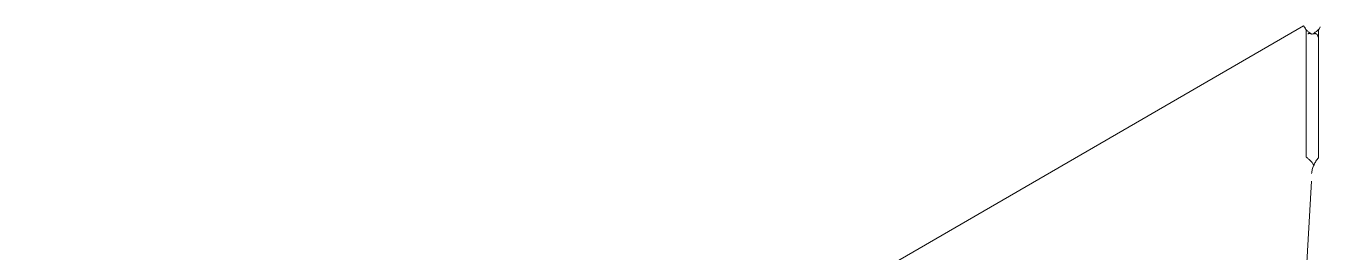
# Model space of a CAD drawing. Header units: inches. Extents: x 7 to 162, y -1 to 92.
# Drawn here: x 139.29 to 150.59, y 75.56 to 77.53 of the extents above; entities that cross this region are included whole.
import ezdxf

# ---------------------------------------------------------------- set-up
doc = ezdxf.new("R2010")
doc.units = ezdxf.units.IN
doc.layers.add('ZANO_R', color=7, linetype='Continuous', lineweight=0)

msp = doc.modelspace()

# ---------------------------------------------------------------- linework, layer by layer
at = {"layer": 'ZANO_R'}
for p, q in [((139.28658, 71.09206), (150.44405, 77.53383)), ((150.44405, 77.53383), (150.44758, 77.53213)), ((150.44846, 77.53122), (150.44758, 77.53212)), ((150.44931, 77.53029), (150.44846, 77.53122)), ((150.45014, 77.52932), (150.44931, 77.53029)), ((150.45093, 77.52834), (150.45014, 77.52932)), ((150.45169, 77.52733), (150.45093, 77.52834)), ((150.45241, 77.52629), (150.45169, 77.52733)), ((150.45241, 77.52629), (150.45456, 77.52305)), ((150.45456, 77.52305), (150.4566, 77.51974)), ((150.4566, 77.51974), (150.45853, 77.51637)), ((150.45853, 77.51637), (150.46034, 77.51293)), ((150.46295, 77.50765), (150.46034, 77.51293)), ((150.46541, 77.50229), (150.46295, 77.50765)), ((150.46529, 77.50257), (150.46923, 77.49855)), ((150.46772, 77.49688), (150.46541, 77.50229)), ((150.46772, 76.39052), (150.46772, 77.49688)), ((150.46923, 77.49855), (150.47329, 77.49467)), ((150.47329, 77.49467), (150.47748, 77.49091)), ((150.47748, 77.49091), (150.48178, 77.48729)), ((150.48178, 77.48729), (150.4862, 77.48381)), ((150.48344, 77.46561), (150.48525, 77.46607)), ((150.48525, 77.46607), (150.48707, 77.46647)), ((150.4862, 77.48381), (150.49072, 77.48048)), ((150.48707, 77.46647), (150.48891, 77.46681)), ((150.48891, 77.46681), (150.49076, 77.46708)), ((150.49072, 77.48048), (150.49535, 77.47729)), ((150.49076, 77.46708), (150.49261, 77.46729)), ((150.49261, 77.46729), (150.49447, 77.46744)), ((150.49447, 77.46744), (150.49634, 77.46751)), ((150.49535, 77.47729), (150.50008, 77.47425)), ((150.49634, 77.46751), (150.49821, 77.46753)), ((150.49821, 77.46753), (150.50007, 77.46748)), ((150.50007, 77.46748), (150.50194, 77.46736)), ((150.50008, 77.47425), (150.50491, 77.47136)), ((150.50194, 77.46736), (150.5038, 77.46718)), ((150.5038, 77.46718), (150.50565, 77.46693)), ((150.51992, 77.46269), (150.50491, 77.47136)), ((150.50565, 77.46693), (150.50749, 77.46662)), ((150.50749, 77.46662), (150.50932, 77.46625)), ((150.50932, 77.46625), (150.51113, 77.46581)), ((150.51113, 77.46581), (150.51293, 77.46531)), ((150.51293, 77.46531), (150.51471, 77.46475)), ((150.51471, 77.46475), (150.51647, 77.46412)), ((150.51647, 77.46412), (150.51821, 77.46344)), ((150.51821, 77.46344), (150.51992, 77.46269)), ((150.51987, 77.46185), (150.52679, 77.46378)), ((150.51987, 77.46185), (150.51992, 77.46269)), ((150.52747, 77.46647), (150.51991, 77.46272)), ((150.52679, 77.46378), (150.53027, 77.46465)), ((150.52747, 77.46647), (150.53282, 77.46925)), ((150.53027, 77.46465), (150.53377, 77.46544)), ((150.53282, 77.46925), (150.53808, 77.47221)), ((150.53377, 77.46544), (150.53626, 77.46592)), ((150.53626, 77.46592), (150.53875, 77.46634)), ((150.53808, 77.47221), (150.54323, 77.47535)), ((150.53875, 77.46634), (150.54, 77.46652)), ((150.54, 77.46652), (150.54125, 77.46667)), ((150.54125, 77.46667), (150.54251, 77.46679)), ((150.54251, 77.46679), (150.54377, 77.46688)), ((150.54323, 77.47535), (150.54828, 77.47865)), ((150.54377, 77.46688), (150.54476, 77.46694)), ((150.54476, 77.46694), (150.54574, 77.46696)), ((150.54574, 77.46696), (150.54673, 77.46697)), ((150.54673, 77.46697), (150.54772, 77.46695)), ((150.54772, 77.46695), (150.5487, 77.46689)), ((150.54828, 77.47865), (150.55321, 77.48212)), ((150.5487, 77.46689), (150.54968, 77.46681)), ((150.54968, 77.46681), (150.55017, 77.46675)), ((150.55017, 77.46675), (150.55066, 77.46669)), ((150.55066, 77.46669), (150.55115, 77.46661)), ((150.55115, 77.46661), (150.55163, 77.46653)), ((150.55163, 77.46653), (150.55206, 77.46645)), ((150.55206, 77.46645), (150.55248, 77.46636)), ((150.55248, 77.46636), (150.5529, 77.46627)), ((150.5529, 77.46627), (150.55332, 77.46616)), ((150.55321, 77.48212), (150.55802, 77.48576)), ((150.55332, 77.46616), (150.55373, 77.46605)), ((150.55373, 77.46605), (150.55415, 77.46593)), ((150.55415, 77.46593), (150.55456, 77.4658)), ((150.55456, 77.4658), (150.55496, 77.46566)), ((150.55496, 77.46566), (150.55537, 77.46552)), ((150.55537, 77.46552), (150.55577, 77.46537)), ((150.55577, 77.46537), (150.55617, 77.4652)), ((150.55617, 77.4652), (150.55656, 77.46503)), ((150.55656, 77.46503), (150.55695, 77.46485)), ((150.55695, 77.46485), (150.55734, 77.46466)), ((150.55734, 77.46466), (150.55772, 77.46447)), ((150.55772, 77.46447), (150.55809, 77.46426)), ((150.55802, 77.48576), (150.56271, 77.48956)), ((150.55809, 77.46426), (150.55846, 77.46404)), ((150.55846, 77.46404), (150.55883, 77.46382)), ((150.55883, 77.46382), (150.55919, 77.46359)), ((150.55919, 77.46359), (150.55954, 77.46335)), ((150.55954, 77.46335), (150.55989, 77.4631)), ((150.55989, 77.4631), (150.56023, 77.46284)), ((150.56023, 77.46284), (150.56057, 77.46257)), ((150.56057, 77.46257), (150.5609, 77.4623)), ((150.5609, 77.4623), (150.56122, 77.46202)), ((150.56122, 77.46202), (150.56154, 77.46174)), ((150.56154, 77.46174), (150.56186, 77.46145)), ((150.56186, 77.46145), (150.56217, 77.46115)), ((150.56217, 77.46115), (150.56247, 77.46084)), ((150.56247, 77.46084), (150.56277, 77.46053)), ((150.56271, 77.48956), (150.56727, 77.49351)), ((150.56277, 77.46053), (150.56306, 77.46022)), ((150.56306, 77.46022), (150.56334, 77.4599)), ((150.56334, 77.4599), (150.56366, 77.45952)), ((150.56366, 77.45952), (150.56397, 77.45915)), ((150.56397, 77.45915), (150.56427, 77.45876)), ((150.56427, 77.45876), (150.56457, 77.45837)), ((150.56457, 77.45837), (150.56514, 77.45758)), ((150.56514, 77.45758), (150.56568, 77.45677)), ((150.56568, 77.45677), (150.5662, 77.45594)), ((150.5662, 77.45594), (150.56669, 77.45509)), ((150.56669, 77.45509), (150.56716, 77.45423)), ((150.56716, 77.45423), (150.56761, 77.45337)), ((150.56727, 77.49351), (150.57169, 77.49761)), ((150.56761, 77.45337), (150.56817, 77.45224)), ((150.56817, 77.45224), (150.56869, 77.4511)), ((150.56869, 77.4511), (150.5692, 77.44996)), ((150.5692, 77.44996), (150.56967, 77.4488)), ((150.56967, 77.4488), (150.57056, 77.44645)), ((150.57056, 77.44645), (150.57139, 77.44408)), ((150.57139, 77.44408), (150.57246, 77.44069)), ((150.57169, 77.49761), (150.57597, 77.50185)), ((150.57246, 77.44069), (150.57345, 77.43727)), ((150.57345, 77.43727), (150.57524, 77.43038)), ((150.57524, 77.4947), (150.59042, 77.52532)), ((150.57524, 76.38445), (150.57524, 77.4947)), ((150.57597, 77.50185), (150.58011, 77.50624)), ((150.46772, 76.39052), (150.47357, 76.38668)), ((150.47357, 76.38668), (150.47928, 76.38265)), ((150.47928, 76.38265), (150.48485, 76.37843)), ((150.48485, 76.37843), (150.49029, 76.37403)), ((150.49029, 76.37403), (150.49557, 76.36945)), ((150.49557, 76.36945), (150.5007, 76.36471)), ((150.5007, 76.36471), (150.50567, 76.35979)), ((150.50567, 76.35979), (150.51048, 76.35471)), ((150.51048, 76.35471), (150.51512, 76.34948)), ((150.51512, 76.34948), (150.51958, 76.3441)), ((150.51958, 76.3441), (150.52386, 76.33857)), ((150.52386, 76.33857), (150.52796, 76.3329)), ((150.53021, 76.30794), (150.52723, 76.29953)), ((150.52796, 76.3329), (150.53186, 76.3271)), ((150.53348, 76.31624), (150.53021, 76.30794)), ((150.53186, 76.3271), (150.53557, 76.32118)), ((150.53704, 76.32443), (150.53348, 76.31624)), ((150.54088, 76.33248), (150.53704, 76.32443)), ((150.545, 76.34039), (150.54088, 76.33248)), ((150.54939, 76.34816), (150.545, 76.34039)), ((150.55405, 76.35577), (150.54939, 76.34816)), ((150.55897, 76.36321), (150.55405, 76.35577)), ((150.56415, 76.37048), (150.55897, 76.36321)), ((150.56957, 76.37756), (150.56415, 76.37048)), ((150.57524, 76.38445), (150.56957, 76.37756)), ((150.51681, 76.25622), (150.51564, 76.24737)), ((150.51829, 76.26501), (150.51681, 76.25622)), ((150.52007, 76.27376), (150.51829, 76.26501)), ((150.52216, 76.28243), (150.52007, 76.27376)), ((150.52455, 76.29103), (150.52216, 76.28243)), ((150.52723, 76.29953), (150.52455, 76.29103)), ((150.46104, 75.23655), (150.51641, 76.18281))]:
    msp.add_line(p, q, dxfattribs=at)

doc.saveas('drawing.dxf')
